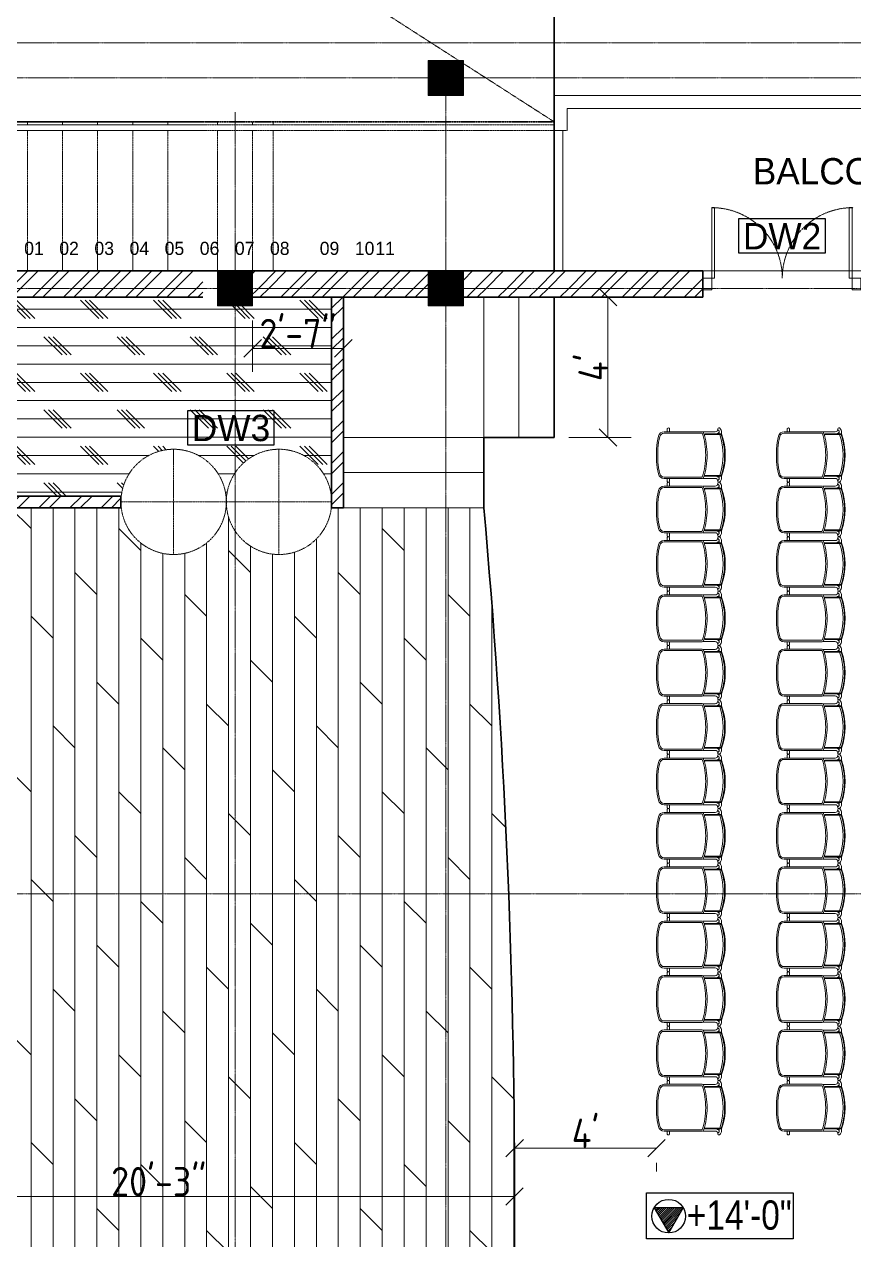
# Model space of a CAD drawing. Extents: x -95606 to 113309, y -42160 to -940.
# Drawn here: x -42282 to -41998.6, y -19831.8 to -19416.1 of the extents above; entities that cross this region are included whole.
import ezdxf

# ---------------------------------------------------------------- set-up
doc = ezdxf.new("R2010")
doc.units = 0
doc.header["$LTSCALE"] = 0.02
doc.header["$MEASUREMENT"] = 0
doc.header["$PDMODE"] = 3
doc.header["$PDSIZE"] = -2
for name, pattern in [('( Dashed )', [0.75, 0.5, -0.25]), ('ACAD_ISO04W100', [30, 24, -3, 0, -3]), ('CENTERX2', [101.6, 63.5, -12.7, 12.7, -12.7]), ('DASHED', [0.75, 0.5, -0.25])]:
    doc.linetypes.add(name, pattern=pattern)
doc.layers.get('0').update_dxf_attribs({"linetype": 'CONTINUOUS'})
doc.layers.get('DEFPOINTS').update_dxf_attribs({"linetype": 'CONTINUOUS'})
for name, color, linetype, lineweight in [('dimension', 250, 'CONTINUOUS', 18), ('DOOR WIN TEXT', 102, 'CONTINUOUS', 25), ('RBH CENTER LINE', 1, 'ACAD_ISO04W100', 13), ('RBH DIMENSIONS', 8, 'CONTINUOUS', 15), ('RBH HAND RAIL - 0.13', 131, 'CONTINUOUS', 13), ('RBH hatch', 43, 'CONTINUOUS', 0), ('RBH TEXT', 50, 'CONTINUOUS', 13), ('RBH TEXT FRAME', 90, 'CONTINUOUS', 25), ('RBH WALL - 0.18', 252, 'CONTINUOUS', 18), ('RBH WALL - 0.30', 7, 'CONTINUOUS', 30), ('RBH-FURNITURE', 112, 'CONTINUOUS', 15)]:
    doc.layers.add(name, color=color, linetype=linetype, lineweight=lineweight)
doc.layers.add('RBH DO & WIN', color=7, linetype='CONTINUOUS', lineweight=9, true_color=0x8a008a)
doc.layers.add('RBH STAIRCASE', color=7, linetype='CONTINUOUS', lineweight=15, true_color=0x287763)
doc.styles.add('RBH-225', font='ARIALN.TTF', dxfattribs={"height": 225})
doc.styles.add('RBH-TEXT', font='ARIALN.TTF', dxfattribs={"height": 175})
doc.styles.get("Standard").update_dxf_attribs({"font": 'ISOCP'})
doc.dimstyles.new('RBH DIM 01', dxfattribs={"dimtxt": 10, "dimasz": 6, "dimexe": 8, "dimexo": 5, "dimgap": 0.09, "dimtad": 1, "dimdec": 0, "dimzin": 0, "dimdsep": 46, "dimlunit": 4, "dimtxsty": 'Standard', "dimblk": 'OBLIQUE', "dimcen": 0.09, "dimclrd": 4, "dimclre": 1, "dimclrt": 2, "dimadec": 0, "dimazin": 0, "dimtfac": 1, "dimtdec": 0, "dimtofl": 0, "dimtmove": 0, "dimatfit": 3, "dimldrblk": 'OPEN30', "dimfxl": 1, "dimtolj": 1, "dimtzin": 0, "dimlwd": -1, "dimlwe": -1, "dimarcsym": 0})
pattern_1 = [(45, (-42283.114, -20054.234), (-5.3033, 5.3033), []), (45, (-42279.5785, -20054.234), (-5.3033, 5.3033), [])]

# ---------------------------------------------------------------- blocks, each defined once
blk = doc.blocks.new('DW2')
at = {"layer": 'RBH DO & WIN', "ltscale": 0.75}
for points in [[(0, 2), (3, 2), (3, -2), (0, -2)], [(54, 2), (51, 2), (51, -2), (54, -2)], [(3, -2), (4, -2), (4, -26.15), (3, -26.15)], [(50, -2), (51, -2), (51, -26.15), (50, -26.15)]]:
    blk.add_lwpolyline(points, close=True, dxfattribs=at)
at = {"layer": 'RBH DO & WIN', "linetype": 'DASHED', "ltscale": 0.15}
for centre, start, end in [((3, -2), 270, 0), ((51.23, -2), 180, 270)]:
    blk.add_arc(centre, 24.12, start, end, dxfattribs=at)
blk = doc.blocks.new('_Oblique')
at = {"color": 0, "linetype": 'ByBlock', "lineweight": -2}
blk.add_line((-0.5, -0.5), (0.5, 0.5), dxfattribs=at)
blk = doc.blocks.new('*D920')
at = {"layer": 'DEFPOINTS', "color": 0, "lineweight": -2, "ltscale": 0.75, "transparency": 16777216}
for p in [(-42357.67, -19817.01), (-42114.5, -19816.96), (-42114.5, -19817.01)]:
    blk.add_point(p, dxfattribs=at)
at = {"layer": 'RBH DIMENSIONS', "color": 1, "ltscale": 0.75, "transparency": 16777216}
for p, q in [((-42357.67, -19812.01), (-42357.67, -19809.01)), ((-42114.5, -19821.96), (-42114.5, -19825.01))]:
    blk.add_line(p, q, dxfattribs=at)
at = {"layer": 'RBH DIMENSIONS', "color": 4, "ltscale": 0.75, "transparency": 16777216}
blk.add_line((-42357.67, -19817.01), (-42114.5, -19817.01), dxfattribs=at)
at = {"layer": 'RBH DIMENSIONS', "color": 4, "ltscale": 0.75, "transparency": 16777216, "xscale": 6, "yscale": 6, "zscale": 6, "rotation": 180}
blk.add_blockref('_Oblique', (-42357.67, -19817.01), dxfattribs=at)
at = {"layer": 'RBH DIMENSIONS', "color": 4, "ltscale": 0.75, "transparency": 16777216, "xscale": 6, "yscale": 6, "zscale": 6}
blk.add_blockref('_Oblique', (-42114.5, -19817.01), dxfattribs=at)
at = {"layer": 'RBH DIMENSIONS', "color": 2, "ltscale": 0.75, "transparency": 16777216, "insert": (-42236.08, -19811.92), "char_height": 10, "attachment_point": 5}
blk.add_mtext('\\A1;20\'-3"', dxfattribs=at)
blk = doc.blocks.new('_Open30')
at = {"color": 0, "linetype": 'ByBlock', "lineweight": -2}
for p, q in [((-1, 0.268), (0, 0)), ((0, 0), (-1, -0.268)), ((0, 0), (-1, 0))]:
    blk.add_line(p, q, dxfattribs=at)
blk = doc.blocks.new('*D1025')
at = {"layer": 'DEFPOINTS', "color": 0, "lineweight": -2, "ltscale": 0.75, "transparency": 16777216}
for p in [(-42204, -19512.46), (-42173, -19512.46), (-42173, -19526.95)]:
    blk.add_point(p, dxfattribs=at)
at = {"layer": 'RBH DIMENSIONS', "color": 1, "ltscale": 0.75, "transparency": 16777216}
for p, q in [((-42204, -19517.46), (-42204, -19534.95)), ((-42173, -19517.46), (-42173, -19534.95))]:
    blk.add_line(p, q, dxfattribs=at)
at = {"layer": 'RBH DIMENSIONS', "color": 4, "ltscale": 0.75, "transparency": 16777216}
blk.add_line((-42204, -19526.95), (-42173, -19526.95), dxfattribs=at)
at = {"layer": 'RBH DIMENSIONS', "color": 4, "ltscale": 0.75, "transparency": 16777216, "xscale": 6, "yscale": 6, "zscale": 6, "rotation": 180}
blk.add_blockref('_Oblique', (-42204, -19526.95), dxfattribs=at)
at = {"layer": 'RBH DIMENSIONS', "color": 4, "ltscale": 0.75, "transparency": 16777216, "xscale": 6, "yscale": 6, "zscale": 6}
blk.add_blockref('_Oblique', (-42173, -19526.95), dxfattribs=at)
at = {"layer": 'RBH DIMENSIONS', "color": 2, "ltscale": 0.75, "transparency": 16777216, "insert": (-42188.5, -19521.86), "char_height": 10, "attachment_point": 5}
blk.add_mtext('\\A1;2\'-7"', dxfattribs=at)
blk = doc.blocks.new('*D1033')
at = {"layer": 'DEFPOINTS', "color": 0, "lineweight": -2, "ltscale": 0.75, "transparency": 16777216}
for p in [(-42066, -19800.46), (-42066, -19800.46), (-42114.48, -19816.96)]:
    blk.add_point(p, dxfattribs=at)
at = {"layer": 'RBH DIMENSIONS', "color": 1, "ltscale": 0.75, "transparency": 16777216}
for p, q in [((-42114.48, -19811.96), (-42114.48, -19792.46)), ((-42066, -19805.46), (-42066, -19808.46))]:
    blk.add_line(p, q, dxfattribs=at)
at = {"layer": 'RBH DIMENSIONS', "color": 4, "ltscale": 0.75, "transparency": 16777216}
blk.add_line((-42114.48, -19800.46), (-42066, -19800.46), dxfattribs=at)
at = {"layer": 'RBH DIMENSIONS', "color": 4, "ltscale": 0.75, "transparency": 16777216, "xscale": 6, "yscale": 6, "zscale": 6, "rotation": 180}
blk.add_blockref('_Oblique', (-42114.48, -19800.46), dxfattribs=at)
at = {"layer": 'RBH DIMENSIONS', "color": 4, "ltscale": 0.75, "transparency": 16777216, "xscale": 6, "yscale": 6, "zscale": 6}
blk.add_blockref('_Oblique', (-42066, -19800.46), dxfattribs=at)
at = {"layer": 'RBH DIMENSIONS', "color": 2, "ltscale": 0.75, "transparency": 16777216, "insert": (-42090.24, -19795.37), "char_height": 10, "attachment_point": 5}
blk.add_mtext("\\A1;4'", dxfattribs=at)
blk = doc.blocks.new('*D1059')
at = {"layer": 'DEFPOINTS', "color": 0, "lineweight": -2, "ltscale": 0.75, "transparency": 16777216}
for p in [(-42101, -19509.46), (-42082.59, -19509.46), (-42101, -19557.46)]:
    blk.add_point(p, dxfattribs=at)
at = {"layer": 'dimension', "color": 1, "ltscale": 0.75, "transparency": 16777216}
for p, q in [((-42096, -19509.46), (-42074.59, -19509.46)), ((-42096, -19557.46), (-42074.59, -19557.46))]:
    blk.add_line(p, q, dxfattribs=at)
at = {"layer": 'dimension', "color": 4, "ltscale": 0.75, "transparency": 16777216}
blk.add_line((-42082.59, -19557.46), (-42082.59, -19509.46), dxfattribs=at)
at = {"layer": 'dimension', "color": 4, "ltscale": 0.75, "transparency": 16777216, "xscale": 6, "yscale": 6, "zscale": 6}
for p, rotation in [((-42082.59, -19509.46), 90), ((-42082.59, -19557.46), 270)]:
    blk.add_blockref('_Oblique', p, dxfattribs=dict(at, rotation=rotation))
at = {"layer": 'dimension', "color": 2, "ltscale": 0.75, "transparency": 16777216, "insert": (-42087.68, -19533.46), "char_height": 10, "attachment_point": 5, "rotation": 90}
blk.add_mtext("\\A1;4'", dxfattribs=at)
blk = doc.blocks.new('RGR')
at = {"layer": 'RBH-FURNITURE', "color": 253}
for p, q in [((-7.25, 5.44), (-8.03, 5.44)), ((-7.25, 4.64), (-7.92, 4.64)), ((-7.74, 4.64), (-7.86, 4.64)), ((-7.74, 4.64), (-7.86, 4.64)), ((-7.25, 5.44), (-7.25, -0.21)), ((-7.01, 5.26), (-7.01, -0.2)), ((7.01, 5.26), (7.01, -0.2)), ((7.25, 5.44), (8.03, 5.44)), ((7.25, 5.44), (7.25, -0.21)), ((7.25, 4.64), (7.92, 4.64)), ((7.74, 4.64), (7.86, 4.64)), ((7.74, 4.64), (7.86, 4.64)), ((-8.91, 4.13), (-8.91, 4.13)), ((-7.97, 3.23), (-7.97, -1)), ((7.97, 3.23), (7.97, -1)), ((8.91, 4.13), (8.91, 4.13)), ((-8.01, -1.19), (-8.01, -14.23)), ((-7.53, -1.25), (-7.53, -14.23)), ((7.53, -1.25), (7.53, -14.23)), ((8.01, -1.19), (8.01, -14.23)), ((-9.07, -12.41), (-8.01, -12.41)), ((9.07, -12.41), (8.01, -12.41)), ((-9.07, -13.13), (-8.01, -13.13)), ((-2.36, -16.34), (2.36, -16.34)), ((9.07, -13.13), (8.01, -13.13)), ((-2.18, -16.84), (2.18, -16.84))]:
    blk.add_line(p, q, dxfattribs=at)
for centre, radius, start, end in [((-8.89, 4.53), 0.4, 140.5482, 182.3926), ((-8.89, 4.53), 0.4, 180, 323.7562), ((-7.86, 3.74), 1.7, 111.8706, 142.152), ((-7.86, 3.74), 0.9, 90, 142.152), ((-7.86, 3.74), 1.7, 90, 111.8706), ((-8.87, 3.23), 1.7, 41.0598, 56.113), ((-8.87, 3.23), 1.7, 17.6472, 41.0598), ((0, -15.36), 22.02, 70.784, 109.216), ((0.24, -17.39), 23.91, 90.5791, 108.2517), ((0.23, -16.12), 22.57, 90.5894, 109.3529), ((0, -16.08), 21.99, 71.4193, 108.5807), ((-0.24, -17.39), 23.91, 71.7483, 89.4209), ((-0.23, -16.12), 22.57, 70.6471, 89.4106), ((8.87, 3.23), 1.7, 138.9402, 162.3528), ((8.87, 3.23), 1.7, 123.887, 138.9402), ((7.86, 3.74), 1.7, 68.1294, 90), ((7.86, 3.74), 0.9, 37.848, 90), ((7.86, 3.74), 1.7, 37.848, 68.1294), ((8.89, 4.53), 0.4, 216.2438, 0), ((8.89, 4.53), 0.4, 357.6074, 39.4518), ((-8.87, 3.23), 0.9, 0, 90), ((0.25, -26.03), 26.51, 90.5317, 107.3791), ((0.25, -26.03), 26.03, 90.5415, 107.2493), ((-0.25, -26.03), 26.51, 72.6209, 89.4683), ((-0.25, -26.03), 26.03, 72.7507, 89.4585), ((8.87, 3.23), 0.9, 90, 180), ((-7.53, -1.19), 0.48, 107.3791, 180), ((-7.45, -1.25), 0.08, 107.2493, 180), ((-6.73, -0.17), 0.519, 184.9854, 227.7895), ((-6.73, -0.17), 0.279, 186.7996, 277.5565), ((6.73, -0.17), 0.279, 262.4435, 353.2004), ((6.73, -0.17), 0.519, 312.2105, 355.0146), ((7.45, -1.25), 0.08, 0, 72.7507), ((7.53, -1.19), 0.48, 0, 72.6209), ((-8.9, -12.77), 0.4, 115.8419, 244.1581), ((8.9, -12.77), 0.4, 295.8419, 64.1581), ((-6.01, -14.23), 2, 179.9999, 257.0769), ((-6.01, -14.23), 1.52, 179.9999, 257.0769), ((0.23, 12.96), 29.9, 257.0767, 265.3679), ((0.23, 12.96), 29.42, 257.0767, 264.9386), ((-0.23, 12.96), 29.9, 274.6321, 282.9233), ((-0.23, 12.96), 29.42, 275.0614, 282.9233), ((6.01, -14.23), 1.52, 282.9231, 0.0001), ((6.01, -14.23), 2, 282.9231, 0.0001)]:
    blk.add_arc(centre, radius, start, end, dxfattribs=at)
blk = doc.blocks.new('CHAIR')
at = {"layer": 'RBH DIMENSIONS', "rotation": 270}
blk.add_blockref('RGR', (12.16, 0), dxfattribs=at)

msp = doc.modelspace()

# ---------------------------------------------------------------- hatches: boundary and pattern name
at = {"layer": 'RBH DIMENSIONS'}
h = msp.add_hatch(dxfattribs=at)
h.set_pattern_fill('ANSI31', color=6)
h.set_pattern_definition([(45, (-412494.14956, -521510.0661), (-0.088388347648, 0.088388347648), [])])
h.paths.add_polyline_path([(-42131.996, -19428.459), (-42143.996, -19428.459)], flags=17)
h.paths.add_polyline_path([(-42131.996, -19428.459), (-42143.996, -19428.459), (-42143.996, -19440.459), (-42131.996, -19440.459)])
h = msp.add_hatch(dxfattribs=at)
h.set_pattern_fill('ANSI31', color=6)
h.set_pattern_definition([(45, (-411633.71602, -521601.55568), (-0.088388347648, 0.088388347648), [])])
h.paths.add_polyline_path([(-42215.996, -19500.459), (-42215.996, -19512.459), (-42203.996, -19512.459), (-42203.996, -19500.459)])
h = msp.add_hatch(dxfattribs=at)
h.set_pattern_fill('ANSI31', color=6)
h.set_pattern_definition([(45, (-411561.71602, -521601.55568), (-0.088388347648, 0.088388347648), [])])
h.paths.add_polyline_path([(-42143.996, -19500.459), (-42143.996, -19512.459), (-42131.996, -19512.459), (-42131.996, -19500.459)])
at = {"layer": 'RBH hatch', "ltscale": 0.75}
h = msp.add_hatch(dxfattribs=at)
h.set_pattern_fill('ANSI32', color=256, scale=20)
h.set_pattern_definition(pattern_1)
h.paths.add_polyline_path([(-42220.996, -19500.459), (-42327.496, -19500.459), (-42327.496, -19506.459), (-42220.996, -19506.459)])
h = msp.add_hatch(dxfattribs=at)
h.set_pattern_fill('ANSI32', color=256, scale=20)
h.set_pattern_definition(pattern_1)
h.paths.add_polyline_path([(-42143.996, -19500.459), (-42208.996, -19500.459), (-42208.996, -19506.459), (-42143.996, -19506.459)])
h = msp.add_hatch(dxfattribs=at)
h.set_pattern_fill('ANSI32', color=256, scale=20)
h.set_pattern_definition(pattern_1)
h.paths.add_polyline_path([(-42050.112, -19506.459), (-42050.112, -19500.459), (-42131.996, -19500.459), (-42131.996, -19506.459)])
h = msp.add_hatch(dxfattribs=at)
h.set_pattern_fill('CORK', color=256, scale=50)
h.set_pattern_definition([(0, (-411609.736, -522238.593), (0, 6.25), []), (135, (-411606.61, -522241.718), (-12.5, -12.5), [8.8388348, -8.8388348]), (135, (-411605.048, -522241.718), (-12.5, -12.5), [8.8388348, -8.8388348]), (135, (-411603.486, -522241.718), (-12.5, -12.5), [8.8388348, -8.8388348])])
h.paths.add_polyline_path([(-42306.342, -19577.459), (-42248.885, -19577.459, -0.7423581), (-42214.996, -19571.212), (-42214.996, -19512.459), (-42220.996, -19512.459), (-42220.996, -19509.459), (-42387.496, -19509.459), (-42387.496, -19621.959), (-42326.177, -19621.959, -0.0234986)])
h.paths.add_polyline_path([(-42176.996, -19509.459), (-42208.996, -19509.459), (-42208.996, -19512.459), (-42214.996, -19512.459), (-42214.996, -19571.212, -0.1195351), (-42212.996, -19579.459, -1), (-42176.996, -19579.459)])
h.paths.add_polyline_path([(-42370.598, -19576.95), (-42282.081, -19576.95), (-42282.081, -19526.097), (-42370.598, -19526.097)], flags=24)
h.paths.add_polyline_path([(-42199.539, -19533.098), (-42182.526, -19533.098), (-42182.526, -19509.928), (-42199.539, -19509.928)], flags=24)
h = msp.add_hatch(dxfattribs=at)
h.set_pattern_fill('ANSI32', color=256, scale=20)
h.set_pattern_definition(pattern_1)
h.paths.add_polyline_path([(-42220.996, -19506.459), (-42327.496, -19506.459), (-42327.496, -19509.459), (-42220.996, -19509.459)])
h = msp.add_hatch(dxfattribs=at)
h.set_pattern_fill('ANSI32', color=256, scale=20)
h.set_pattern_definition(pattern_1)
h.paths.add_polyline_path([(-42143.996, -19506.459), (-42208.996, -19506.459), (-42208.996, -19509.459), (-42143.996, -19509.459)])
h = msp.add_hatch(dxfattribs=at)
h.set_pattern_fill('ANSI32', color=256, scale=20)
h.set_pattern_definition(pattern_1)
h.paths.add_polyline_path([(-42172.996, -19509.459), (-42176.996, -19509.459), (-42176.996, -19581.459), (-42172.996, -19581.459)])
h = msp.add_hatch(dxfattribs=at)
h.set_pattern_fill('ANSI32', color=256, scale=20)
h.set_pattern_definition(pattern_1)
h.paths.add_polyline_path([(-42050.112, -19509.459), (-42050.112, -19506.459), (-42131.996, -19506.459), (-42131.996, -19509.459)])
h = msp.add_hatch(dxfattribs=at)
h.set_pattern_fill('DOLMIT', color=256, scale=30, angle=270)
h.set_pattern_definition([(270, (-411609.736, -522238.593), (7.5, -1e-15), []), (315, (-411609.736, -522238.593), (15, 15), [10.6066017, -21.2132034])])
h.paths.add_polyline_path([(-42214.996, -19587.705, -0.7423581), (-42248.885, -19581.459), (-42303.871, -19581.459, 0.0679969), (-42348.453, -19713.459), (-42214.996, -19713.459)])
h.paths.add_polyline_path([(-42124.996, -19581.459), (-42172.996, -19581.459), (-42177.107, -19581.459, -0.9458235), (-42212.996, -19579.459, -0.1195351), (-42214.996, -19587.705), (-42214.996, -19713.459), (-42116.51, -19713.459, 0.0125149)])
h.paths.add_polyline_path([(-42116.51, -19713.459), (-42214.996, -19713.459), (-42214.996, -19920.459), (-42116.51, -19920.459, 0.0195897)])
h.paths.add_polyline_path([(-42214.996, -19713.459), (-42348.453, -19713.459, 0.0506082), (-42357.669, -19816.959, 0.0506082), (-42348.453, -19920.459), (-42214.996, -19920.459)])
h.paths.add_polyline_path([(-42216.866, -19849.384), (-42216.866, -19865.036), (-42266.979, -19865.036), (-42266.979, -19849.384)], flags=16)
h.paths.add_polyline_path([(-42253.615, -19857.337, -1), (-42265.123, -19857.337, -1)], flags=0)
h.paths.add_polyline_path([(-42254.387, -19854.461), (-42259.369, -19863.091), (-42264.351, -19854.461)], flags=0)
h.paths.add_polyline_path([(-42214.996, -19920.459), (-42348.453, -19920.459, 0.0138056), (-42342.321, -19948.202), (-42214.996, -19948.202)])
h.paths.add_polyline_path([(-42116.51, -19920.459), (-42214.996, -19920.459), (-42214.996, -19948.202), (-42117.743, -19948.202, 0.0026271)])
h.paths.add_polyline_path([(-42117.743, -19948.202), (-42214.996, -19948.202), (-42214.996, -20046.212, -0.1195351), (-42212.996, -20054.459, -0.9458235), (-42177.107, -20052.459), (-42172.996, -20052.459), (-42124.996, -20052.459, 0.0098875)])
h.paths.add_polyline_path([(-42214.996, -19948.202), (-42342.321, -19948.202, 0.0541404), (-42303.871, -20052.459), (-42248.885, -20052.459, -0.7423581), (-42214.996, -20046.212)])
h.paths.add_polyline_path([(-42259.618, -19823.115), (-42213.228, -19823.115), (-42213.228, -19799.945), (-42259.618, -19799.945)], flags=9)
h.paths.add_polyline_path([(-42259.032, -19867.594), (-42214.966, -19867.594), (-42214.966, -19846.775), (-42259.032, -19846.775)], flags=9)
h.paths.add_polyline_path([(-42261.866, -19847.3), (-42217.321, -19847.3), (-42217.321, -19826.447), (-42261.866, -19826.447)], flags=24)
h = msp.add_hatch(dxfattribs=at)
h.set_pattern_fill('ANSI32', color=256, scale=20)
h.set_pattern_definition(pattern_1)
edge = h.paths.add_edge_path()
edge.add_line((-42303.871, -19581.459), (-42248.996, -19581.459))
edge.add_line((-42248.996, -19581.459), (-42248.996, -19577.459))
edge.add_line((-42248.996, -19577.459), (-42306.342, -19577.459))
edge.add_arc((-41843.089, -19810.615), 518.618, 153.28375, 169.20257)
edge.add_line((-42352.526, -19713.459), (-42348.453, -19713.459))
edge.add_arc((-41843.089, -19810.615), 514.618, 153.55785, 169.11762, ccw=False)
at = {"layer": 'RBH TEXT FRAME'}
h = msp.add_hatch(dxfattribs=at)
h.set_pattern_fill('ANSI31', color=1, scale=4)
h.set_pattern_definition([(45, (-141607.3751, -20649.2584), (-0.3535533906, 0.3535533906), [])])
h.paths.add_polyline_path([(-42056.834, -19820.859), (-42066.799, -19820.859), (-42061.816, -19829.489)])

# ---------------------------------------------------------------- linework, layer by layer
at = {"layer": 'RBH CENTER LINE', "linetype": 'CENTERX2', "ltscale": 0.12}
for p, q in [((-42520.996, -19179.459), (-42100.996, -19449.459)), ((-42562.118, -19422.459), (-40815.457, -19422.459)), ((-42573.161, -19434.459), (-40815.457, -19434.459)), ((-42137.996, -19434.459), (-42137.996, -20255.646)), ((-42209.996, -19446.195), (-42209.996, -20255.646)), ((-42573.161, -19506.459), (-40815.457, -19506.459)), ((-42573.161, -19713.459), (-40815.457, -19713.459))]:
    msp.add_line(p, q, dxfattribs=at)
at = {"layer": 'RBH DIMENSIONS', "ltscale": 0.75}
for points in [[(-42143.996, -19428.459), (-42131.996, -19428.459), (-42131.996, -19440.459), (-42143.996, -19440.459)], [(-42215.996, -19500.459), (-42203.996, -19500.459), (-42203.996, -19512.459), (-42215.996, -19512.459)], [(-42215.996, -19500.459), (-42203.996, -19500.459), (-42203.996, -19512.459), (-42215.996, -19512.459)], [(-42215.996, -19500.459), (-42203.996, -19500.459), (-42203.996, -19512.459), (-42215.996, -19512.459)], [(-42143.996, -19500.459), (-42131.996, -19500.459), (-42131.996, -19512.459), (-42143.996, -19512.459)], [(-42143.996, -19500.459), (-42131.996, -19500.459), (-42131.996, -19512.459), (-42143.996, -19512.459)], [(-42143.996, -19500.459), (-42131.996, -19500.459), (-42131.996, -19512.459), (-42143.996, -19512.459)]]:
    msp.add_lwpolyline(points, close=True, dxfattribs=at)
at = {"layer": 'RBH DO & WIN', "linetype": 'DASHED', "ltscale": 0.15}
for p, q in [((-42230.996, -19579.459), (-42230.996, -19561.459)), ((-42194.996, -19579.459), (-42194.996, -19561.459)), ((-42176.996, -19579.459), (-42248.996, -19579.459)), ((-42212.996, -19579.459), (-42248.996, -19579.459)), ((-42230.996, -19579.459), (-42230.996, -19597.459)), ((-42194.996, -19579.459), (-42194.996, -19597.459))]:
    msp.add_line(p, q, dxfattribs=at)
for centre in [(-42230.996, -19579.459), (-42194.996, -19579.459)]:
    msp.add_circle(centre, 18, dxfattribs=at)
at = {"layer": 'RBH HAND RAIL - 0.13', "ltscale": 5}
for p, q in [((-42318.246, -19450.459), (-42220.996, -19450.459)), ((-42320.246, -19452.459), (-42220.996, -19452.459))]:
    msp.add_line(p, q, dxfattribs=at)
at = {"layer": 'RBH HAND RAIL - 0.13', "linetype": '( Dashed )', "ltscale": 5}
for p, q in [((-42251.996, -19450.459), (-42100.996, -19450.459)), ((-42253.996, -19452.459), (-42096.496, -19452.459))]:
    msp.add_line(p, q, dxfattribs=at)
at = {"layer": 'RBH STAIRCASE', "linetype": '( Dashed )', "ltscale": 0.25}
for p, q in [((-42280.996, -19450.459), (-42280.996, -19449.459)), ((-42268.996, -19450.459), (-42268.996, -19449.459)), ((-42256.996, -19450.459), (-42256.996, -19449.459)), ((-42244.996, -19450.459), (-42244.996, -19449.459)), ((-42232.996, -19450.459), (-42232.996, -19449.459)), ((-42215.996, -19450.459), (-42215.996, -19449.459)), ((-42203.996, -19450.459), (-42203.996, -19449.459)), ((-42196.996, -19450.459), (-42196.996, -19449.459)), ((-42280.996, -19500.459), (-42280.996, -19452.459)), ((-42268.996, -19500.459), (-42268.996, -19452.459)), ((-42256.996, -19500.459), (-42256.996, -19452.459)), ((-42244.996, -19500.459), (-42244.996, -19452.459)), ((-42232.996, -19500.459), (-42232.996, -19452.459)), ((-42215.996, -19500.459), (-42215.996, -19452.459)), ((-42203.996, -19500.459), (-42203.996, -19452.459)), ((-42196.996, -19500.459), (-42196.996, -19452.459))]:
    msp.add_line(p, q, dxfattribs=at)
at = {"layer": 'RBH STAIRCASE', "ltscale": 5}
for p, q in [((-42097.996, -19452.459), (-42097.996, -19500.459)), ((-42124.996, -19509.459), (-42124.996, -19581.459)), ((-42112.996, -19509.459), (-42112.996, -19557.459)), ((-42100.996, -19509.459), (-42100.996, -19557.459)), ((-42112.996, -19557.459), (-42172.996, -19557.459)), ((-42124.996, -19569.459), (-42172.996, -19569.459)), ((-42124.996, -19581.459), (-42172.996, -19581.459))]:
    msp.add_line(p, q, dxfattribs=at)
at = {"layer": 'RBH TEXT FRAME', "color": 4}
for points in [[(-42037.944, -19494.299), (-42008.28, -19494.299), (-42008.28, -19482.619), (-42037.944, -19482.619)], [(-42226.301, -19560.005), (-42196.637, -19560.005), (-42196.637, -19548.325), (-42226.301, -19548.325)]]:
    msp.add_lwpolyline(points, close=True, dxfattribs=at)
at = {"layer": 'RBH TEXT FRAME', "color": 1}
for points in [[(-42019.313, -19831.434), (-42069.427, -19831.434), (-42069.427, -19815.782), (-42019.313, -19815.782)], [(-42061.816, -19829.489), (-42056.834, -19820.859), (-42066.799, -19820.859)]]:
    msp.add_lwpolyline(points, close=True, dxfattribs=at)
msp.add_circle((-42061.816, -19823.736), 5.754, dxfattribs=at)
at = {"layer": 'RBH WALL - 0.18', "ltscale": 0.75}
for p, q in [((-41097.393, -19440.459), (-42100.996, -19440.459)), ((-41101.893, -19444.959), (-42096.496, -19444.959)), ((-41996.112, -19500.459), (-42050.112, -19500.459))]:
    msp.add_line(p, q, dxfattribs=at)
at = {"layer": 'RBH WALL - 0.18', "ltscale": 5}
for p, q in [((-42100.996, -19450.459), (-42100.996, -19440.459)), ((-42096.496, -19452.459), (-42096.496, -19444.959))]:
    msp.add_line(p, q, dxfattribs=at)
at = {"layer": 'RBH WALL - 0.30', "ltscale": 0.75}
for p, q in [((-42100.996, -19179.459), (-42100.996, -19500.459)), ((-42316.996, -19449.459), (-42220.996, -19449.459)), ((-42088.996, -19500.459), (-42520.996, -19500.459)), ((-42050.112, -19500.459), (-42088.996, -19500.459)), ((-42050.112, -19500.459), (-42050.112, -19509.459)), ((-42220.996, -19509.459), (-42387.496, -19509.459)), ((-42143.996, -19509.459), (-42208.996, -19509.459)), ((-42176.996, -19509.459), (-42176.996, -19581.459)), ((-42172.996, -19509.459), (-42172.996, -19557.459)), ((-42172.996, -19509.459), (-42172.996, -19581.459)), ((-42050.112, -19509.459), (-42131.996, -19509.459)), ((-42100.996, -19557.459), (-42100.996, -19509.459)), ((-42124.996, -19581.459), (-42124.996, -19557.459)), ((-42124.996, -19557.459), (-42100.996, -19557.459)), ((-42248.996, -19577.459), (-42306.342, -19577.459)), ((-42248.996, -19577.459), (-42248.996, -19581.459)), ((-42248.996, -19581.459), (-42303.871, -19581.459)), ((-42172.996, -19581.459), (-42176.996, -19581.459))]:
    msp.add_line(p, q, dxfattribs=at)
at = {"layer": 'RBH WALL - 0.30', "ltscale": 2}
msp.add_line((-42100.996, -19428.459), (-42100.996, -19303.594), dxfattribs=at)
at = {"layer": 'RBH WALL - 0.30', "linetype": '( Dashed )', "ltscale": 0.25}
msp.add_line((-42249.496, -19449.459), (-42100.996, -19449.459), dxfattribs=at)
at = {"layer": 'RBH WALL - 0.30', "ltscale": 0.75}
msp.add_arc((-44757.192, -19816.959), 2642.71, 354.887416, 5.112584, dxfattribs=at)

# ---------------------------------------------------------------- block references
at = {"layer": 'DOOR WIN TEXT', "xscale": -1, "rotation": 180}
msp.add_blockref('DW2', (-42050.112, -19504.959), dxfattribs=at)
at = {"layer": 'RBH WALL - 0.30', "xscale": -1, "rotation": 180}
for p in [(-42061.314, -19563.459), (-42020.314, -19563.459), (-42061.314, -19582.059), (-42020.314, -19582.059), (-42061.314, -19600.659), (-42020.314, -19600.659), (-42061.314, -19619.259), (-42020.314, -19619.259), (-42061.314, -19637.859), (-42020.314, -19637.859), (-42061.314, -19656.459), (-42020.314, -19656.459), (-42061.314, -19675.059), (-42020.314, -19675.059), (-42061.314, -19693.659), (-42020.314, -19693.659), (-42061.314, -19712.259), (-42020.314, -19712.259), (-42061.314, -19730.859), (-42020.314, -19730.859), (-42061.314, -19749.459), (-42020.314, -19749.459), (-42061.314, -19768.059), (-42020.314, -19768.059), (-42061.314, -19786.659), (-42020.314, -19786.659)]:
    msp.add_blockref('CHAIR', p, dxfattribs=at)

# ---------------------------------------------------------------- texts
at = {"layer": 'DOOR WIN TEXT', "color": 4, "char_height": 9, "attachment_point": 7, "style": 'RBH-225'}
for s, insert in [('\\pi21.999;{\\fStylus BT|b0|i0|c0|p34;DW2}', (-42058.428, -19493.111)), ('\\pi22.026;{\\fStylus BT|b0|i0|c0|p34;DW3}', (-42246.785, -19558.817))]:
    msp.add_mtext_dynamic_manual_height_columns(s, width=70.71517, gutter_width=1, heights=[0], dxfattribs=dict(at, insert=insert))
at = {"layer": 'RBH TEXT', "color": 0, "insert": (-42079.687, -19461.877), "char_height": 9, "attachment_point": 1, "style": 'RBH-225'}
msp.add_mtext_dynamic_manual_height_columns('\\pi46.595;{\\fStylus BT|b0|i0|c0|p34;BALCONY AREA }', width=186.24686, gutter_width=1, heights=[0], dxfattribs=at)
at = {"layer": 'RBH TEXT', "color": 0, "linetype": '( Dashed )', "char_height": 4.5, "attachment_point": 3, "style": 'RBH-225'}
for s, insert in [('{\\fStylus BT|b0|i0|c0|p34;01}', (-42275.382, -19490.505)), ('{\\fStylus BT|b0|i0|c0|p34;02}', (-42263.382, -19490.505)), ('{\\fStylus BT|b0|i0|c0|p34;03}', (-42251.382, -19490.505)), ('{\\fStylus BT|b0|i0|c0|p34;04}', (-42239.382, -19490.505)), ('{\\fStylus BT|b0|i0|c0|p34;05}', (-42227.382, -19490.505)), ('{\\fStylus BT|b0|i0|c0|p34;06}', (-42215.382, -19490.505)), ('{\\fStylus BT|b0|i0|c0|p34;07}', (-42203.382, -19490.505)), ('{\\fStylus BT|b0|i0|c0|p34;08}', (-42191.382, -19490.505)), ('{\\fStylus BT|b0|i0|c0|p34;09}', (-42174.382, -19490.505)), ('{\\fStylus BT|b0|i0|c0|p34;10}', (-42162.382, -19490.505)), ('{\\fStylus BT|b0|i0|c0|p34;11}', (-42155.382, -19490.505))]:
    msp.add_mtext_dynamic_manual_height_columns(s, width=70.71517, gutter_width=1, heights=[0], dxfattribs=dict(at, insert=insert))
at = {"layer": 'RBH TEXT', "insert": (-42058.835, -19818.361), "char_height": 10, "attachment_point": 1, "style": 'RBH-TEXT'}
msp.add_mtext_dynamic_manual_height_columns(' +14\'-0" ', width=754.00156, gutter_width=280, heights=[0], dxfattribs=at)

# ---------------------------------------------------------------- dimensions: what is measured, and where the dimension line sits
at = {"layer": 'dimension', "ltscale": 0.75}
dim = msp.add_linear_dim(base=(-42082.585, -19509.459), p1=(-42100.996, -19557.459), p2=(-42100.996, -19509.459), angle=90, dimstyle='RBH DIM 01', dxfattribs=at)
dim.commit()
dim.dimension.update_dxf_attribs({"geometry": '*D1059', "text_midpoint": (-42087.675, -19533.459)})
at = {"layer": 'RBH DIMENSIONS', "ltscale": 0.75}
for base, p1, p2, picture, middle in [((-42172.996, -19526.955), (-42203.996, -19512.459), (-42172.996, -19512.459), '*D1025', (-42188.496, -19521.864)), ((-42065.996, -19800.459), (-42114.482, -19816.959), (-42065.996, -19800.459), '*D1033', (-42090.239, -19795.369)), ((-42114.496, -19817.008), (-42357.669, -19817.008), (-42114.496, -19816.959), '*D920', (-42236.083, -19811.917))]:
    dim = msp.add_linear_dim(base=base, p1=p1, p2=p2, dimstyle='RBH DIM 01', dxfattribs=at)
    dim.commit()
    dim.dimension.update_dxf_attribs({"geometry": picture, "text_midpoint": middle})

doc.saveas('drawing.dxf')
